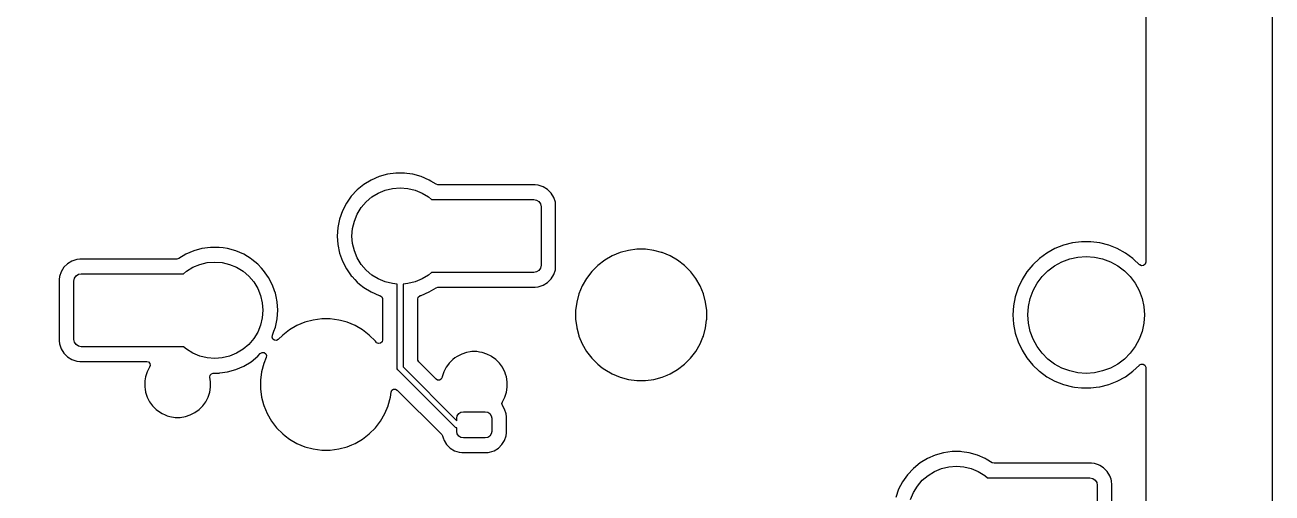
# Model space of a CAD drawing. Header units: millimetres. Extents: x 46 to 4458, y 59 to 1499.
# Drawn here: x 2064.42 to 2107.14, y 863.22 to 879.24 of the extents above; entities that cross this region are included whole.
import ezdxf

# ---------------------------------------------------------------- set-up
doc = ezdxf.new("R2010")
doc.units = ezdxf.units.MM
doc.layers.add('BLACK', color=7, linetype='Continuous')

msp = doc.modelspace()

# ---------------------------------------------------------------- linework, layer by layer
msp.add_lwpolyline([(1739.51188, 833.25441), (1638.06271, 833.5564), (1638.38771, 944.69762), (2107.13583, 944.69762), (2107.13583, 832.69492), (1950.85196, 832.69492)])
at = {"layer": 'BLACK', "linetype": 'Continuous'}
for p, q in [((2102.80762, 881.80429), (2102.80762, 871.11948)), ((2076.28144, 873.93075), (2076.03007, 873.77789)), ((2076.55127, 874.04795), (2076.28144, 873.93075)), ((2076.28144, 873.93075), (2076.28144, 873.93075)), ((2076.83456, 874.12733), (2076.55127, 874.04795)), ((2077.12602, 874.16739), (2076.83456, 874.12733)), ((2076.83456, 874.12733), (2076.83456, 874.12733)), ((2077.42022, 874.16739), (2077.12602, 874.16739)), ((2077.12602, 874.16739), (2077.12602, 874.16739)), ((2077.50474, 874.15577), (2077.42022, 874.16739)), ((2077.42022, 874.16739), (2077.42022, 874.16739)), ((2077.71167, 874.12733), (2077.50474, 874.15577)), ((2077.71168, 874.12733), (2077.71167, 874.12733)), ((2077.99496, 874.04795), (2077.71168, 874.12733)), ((2077.71168, 874.12733), (2077.71168, 874.12733)), ((2078.26479, 873.93075), (2077.99496, 874.04795)), ((2078.32577, 873.89367), (2078.26479, 873.93075)), ((2075.80186, 873.59223), (2075.60105, 873.37721)), ((2076.03007, 873.77789), (2075.80186, 873.59223)), ((2076.52404, 873.48705), (2076.76324, 873.58613)), ((2076.76324, 873.58613), (2077.015, 873.64657)), ((2077.015, 873.64657), (2077.27312, 873.66689)), ((2077.27312, 873.66689), (2077.53124, 873.64657)), ((2077.53124, 873.64657), (2077.783, 873.58613)), ((2077.783, 873.58613), (2078.0222, 873.48705)), ((2078.50375, 873.78544), (2078.32577, 873.89367)), ((2078.56818, 873.76739), (2078.50375, 873.78544)), ((2079.94599, 873.76739), (2078.56818, 873.76739)), ((2079.946, 873.76739), (2079.94599, 873.76739)), ((2081.89813, 873.76739), (2079.946, 873.76739)), ((2081.89814, 873.76739), (2081.89813, 873.76739)), ((2082.00091, 873.75689), (2081.89814, 873.76739)), ((2082.00092, 873.75689), (2082.00091, 873.75689)), ((2082.16745, 873.7017), (2082.00092, 873.75689)), ((2082.31678, 873.6096), (2082.16745, 873.7017)), ((2082.44083, 873.48554), (2082.31678, 873.6096)), ((2075.4314, 873.13687), (2075.29605, 872.87565)), ((2075.60105, 873.37721), (2075.4314, 873.13687)), ((2075.4314, 873.13687), (2075.4314, 873.13687)), ((2075.93824, 872.98673), (2076.10639, 873.18361)), ((2076.10639, 873.18361), (2076.30327, 873.35177)), ((2076.30327, 873.35177), (2076.52404, 873.48705)), ((2078.0222, 873.48705), (2078.24297, 873.35177)), ((2078.24297, 873.35177), (2078.34234, 873.26689)), ((2078.34234, 873.26689), (2079.89812, 873.26689)), ((2079.89812, 873.26689), (2081.84812, 873.26689)), ((2081.84812, 873.26689), (2081.94379, 873.24786)), ((2081.94379, 873.24786), (2082.0249, 873.19366)), ((2082.0249, 873.19366), (2082.07909, 873.11256)), ((2082.07909, 873.11256), (2082.09812, 873.01689)), ((2082.53293, 873.33622), (2082.44083, 873.48554)), ((2082.58812, 873.16969), (2082.53293, 873.33622)), ((2082.58812, 873.16968), (2082.58812, 873.16969)), ((2082.59147, 873.13687), (2082.58812, 873.16968)), ((2082.59862, 873.0669), (2082.59147, 873.13687)), ((2082.59862, 870.96688), (2082.59862, 873.0669)), ((2075.29605, 872.87565), (2075.19753, 872.59845)), ((2075.70388, 872.52677), (2075.80296, 872.76597)), ((2075.80296, 872.76597), (2075.93824, 872.98673)), ((2082.09812, 873.01689), (2082.09812, 871.01689)), ((2075.13767, 872.3104), (2075.11759, 872.01689)), ((2075.19752, 872.59843), (2075.13767, 872.3104)), ((2075.13767, 872.3104), (2075.13767, 872.3104)), ((2075.19753, 872.59845), (2075.19752, 872.59843)), ((2075.62312, 872.01689), (2075.64343, 872.275)), ((2075.64343, 872.275), (2075.70388, 872.52677)), ((2075.11759, 872.01689), (2075.13767, 871.72338)), ((2075.64343, 871.75877), (2075.62312, 872.01689)), ((2100.61079, 871.81864), (2100.29866, 871.77921)), ((2100.6108, 871.81864), (2100.61079, 871.81864)), ((2100.92544, 871.81864), (2100.6108, 871.81864)), ((2100.92545, 871.81864), (2100.92544, 871.81864)), ((2101.23758, 871.77921), (2100.92545, 871.81864)), ((2069.93144, 871.39075), (2069.69249, 871.24544)), ((2070.20127, 871.50795), (2069.93144, 871.39075)), ((2069.93144, 871.39075), (2069.93144, 871.39075)), ((2070.48456, 871.58733), (2070.20127, 871.50795)), ((2070.77602, 871.62739), (2070.48456, 871.58733)), ((2070.48456, 871.58733), (2070.48456, 871.58733)), ((2071.07022, 871.62739), (2070.77602, 871.62739)), ((2070.77602, 871.62739), (2070.77602, 871.62739)), ((2071.21595, 871.60736), (2071.07022, 871.62739)), ((2071.07022, 871.62739), (2071.07022, 871.62739)), ((2071.36167, 871.58733), (2071.21595, 871.60736)), ((2071.36168, 871.58733), (2071.36167, 871.58733)), ((2071.64496, 871.50795), (2071.36168, 871.58733)), ((2071.36168, 871.58733), (2071.36168, 871.58733)), ((2071.91479, 871.39075), (2071.64496, 871.50795)), ((2071.9148, 871.39075), (2071.91479, 871.39075)), ((2072.16616, 871.23789), (2071.9148, 871.39075)), ((2075.13767, 871.72338), (2075.13767, 871.72337)), ((2075.13767, 871.72337), (2075.19752, 871.43534)), ((2075.19752, 871.43534), (2075.19753, 871.43533)), ((2075.19753, 871.43533), (2075.29605, 871.15813)), ((2075.70388, 871.50701), (2075.64343, 871.75877)), ((2075.80296, 871.2678), (2075.70388, 871.50701)), ((2084.80512, 871.44799), (2084.53332, 871.3354)), ((2085.08932, 871.52414), (2084.80512, 871.44799)), ((2085.381, 871.56254), (2085.08932, 871.52414)), ((2085.38101, 871.56254), (2085.381, 871.56254)), ((2085.67523, 871.56254), (2085.38101, 871.56254)), ((2085.38101, 871.56254), (2085.38101, 871.56254)), ((2085.67524, 871.56254), (2085.67523, 871.56254)), ((2085.67523, 871.56254), (2085.67523, 871.56254)), ((2085.96692, 871.52414), (2085.67524, 871.56254)), ((2086.22358, 871.45536), (2085.96692, 871.52414)), ((2085.96692, 871.52414), (2085.96692, 871.52414)), ((2085.96692, 871.52414), (2085.96692, 871.52414)), ((2086.25111, 871.44799), (2086.22358, 871.45536)), ((2086.52291, 871.3354), (2086.25111, 871.44799)), ((2099.42562, 871.43355), (2099.1711, 871.24862)), ((2099.42564, 871.43355), (2099.42562, 871.43355)), ((2099.70136, 871.58514), (2099.42564, 871.43355)), ((2099.99389, 871.70096), (2099.70136, 871.58514)), ((2099.70136, 871.58514), (2099.70136, 871.58514)), ((2100.29864, 871.7792), (2099.99389, 871.70096)), ((2099.99389, 871.70096), (2099.99389, 871.70096)), ((2100.29866, 871.77921), (2100.29864, 871.7792)), ((2101.2376, 871.7792), (2101.23758, 871.77921)), ((2101.54234, 871.70096), (2101.2376, 871.7792)), ((2101.54235, 871.70096), (2101.54234, 871.70096)), ((2101.83488, 871.58514), (2101.54235, 871.70096)), ((2101.83488, 871.58513), (2101.83488, 871.58514)), ((2101.83488, 871.58514), (2101.83488, 871.58514)), ((2101.83489, 871.58513), (2101.83488, 871.58513)), ((2102.1106, 871.43355), (2101.83489, 871.58513)), ((2102.11061, 871.43355), (2102.1106, 871.43355)), ((2102.36514, 871.24862), (2102.11061, 871.43355)), ((2102.11061, 871.43355), (2102.11061, 871.43355)), ((2065.75541, 870.94555), (2065.66331, 870.79622)), ((2065.87946, 871.0696), (2065.75541, 870.94555)), ((2066.02878, 871.1617), (2065.87946, 871.0696)), ((2066.02879, 871.1617), (2066.02878, 871.1617)), ((2066.19532, 871.21689), (2066.02879, 871.1617)), ((2066.2981, 871.22739), (2066.19532, 871.21689)), ((2066.19532, 871.21689), (2066.19532, 871.21689)), ((2066.29812, 871.22739), (2066.2981, 871.22739)), ((2069.62806, 871.22739), (2066.29812, 871.22739)), ((2069.69249, 871.24544), (2069.62806, 871.22739)), ((2069.95327, 870.81177), (2070.17404, 870.94705)), ((2070.17404, 870.94705), (2070.41324, 871.04613)), ((2070.41324, 871.04613), (2070.665, 871.10657)), ((2070.665, 871.10657), (2070.92312, 871.12689)), ((2070.92312, 871.12689), (2071.18124, 871.10657)), ((2071.18124, 871.10657), (2071.433, 871.04613)), ((2071.433, 871.04613), (2071.6722, 870.94705)), ((2071.6722, 870.94705), (2071.89297, 870.81177)), ((2072.16617, 871.23789), (2072.16616, 871.23789)), ((2072.19522, 871.21425), (2072.16617, 871.23789)), ((2072.16617, 871.23789), (2072.16617, 871.23789)), ((2072.39438, 871.05223), (2072.19522, 871.21425)), ((2072.39438, 871.05222), (2072.39438, 871.05223)), ((2072.52072, 870.91695), (2072.39438, 871.05222)), ((2072.39438, 871.05222), (2072.39438, 871.05222)), ((2075.29605, 871.15813), (2075.4314, 870.89691)), ((2075.93824, 871.04704), (2075.80296, 871.2678)), ((2076.10639, 870.85016), (2075.93824, 871.04704)), ((2082.09812, 871.01689), (2082.07909, 870.92122)), ((2082.58812, 870.86409), (2082.59862, 870.96688)), ((2084.0451, 871.00918), (2083.83707, 870.80115)), ((2084.04511, 871.00919), (2084.0451, 871.00918)), ((2084.27851, 871.18829), (2084.04511, 871.00919)), ((2084.27853, 871.1883), (2084.27851, 871.18829)), ((2084.53331, 871.3354), (2084.27853, 871.1883)), ((2084.53332, 871.3354), (2084.53331, 871.3354)), ((2086.52293, 871.3354), (2086.52291, 871.3354)), ((2086.77771, 871.1883), (2086.52293, 871.3354)), ((2086.77772, 871.18829), (2086.77771, 871.1883)), ((2086.77771, 871.1883), (2086.77771, 871.1883)), ((2087.01113, 871.00919), (2086.77772, 871.18829)), ((2086.77772, 871.18829), (2086.77772, 871.18829)), ((2086.77772, 871.18829), (2086.77772, 871.18829)), ((2087.01114, 871.00918), (2087.01113, 871.00919)), ((2087.21916, 870.80115), (2087.01114, 871.00918)), ((2098.94173, 871.03323), (2098.74117, 870.7908)), ((2099.17109, 871.24861), (2098.94173, 871.03323)), ((2098.94173, 871.03323), (2098.94173, 871.03323)), ((2099.1711, 871.24862), (2099.17109, 871.24861)), ((2099.4584, 870.82964), (2099.68684, 871.00064)), ((2099.68684, 871.00064), (2099.93729, 871.1374)), ((2099.93729, 871.1374), (2100.20465, 871.23712)), ((2100.20465, 871.23712), (2100.48349, 871.29778)), ((2100.48349, 871.29778), (2100.76812, 871.31814)), ((2100.76812, 871.31814), (2101.05275, 871.29778)), ((2101.05275, 871.29778), (2101.33158, 871.23712)), ((2101.33158, 871.23712), (2101.59895, 871.1374)), ((2101.59895, 871.1374), (2101.8494, 871.00064)), ((2101.8494, 871.00064), (2102.07784, 870.82964)), ((2102.36515, 871.24862), (2102.36514, 871.24862)), ((2102.38776, 871.22739), (2102.36515, 871.24862)), ((2102.36515, 871.24862), (2102.36515, 871.24862)), ((2102.59735, 871.03056), (2102.38776, 871.22739)), ((2102.59738, 871.0306), (2102.59735, 871.03056)), ((2102.60242, 871.02577), (2102.59738, 871.0306)), ((2102.66597, 870.99674), (2102.60242, 871.02577)), ((2102.73513, 871.00669), (2102.66597, 870.99674)), ((2102.78793, 871.05244), (2102.73513, 871.00669)), ((2102.80762, 871.11948), (2102.78793, 871.05244)), ((2065.60812, 870.62968), (2065.59762, 870.5269)), ((2065.59762, 870.5269), (2065.59762, 868.42689)), ((2065.66151, 870.7908), (2065.60812, 870.62968)), ((2065.60812, 870.62968), (2065.60812, 870.62968)), ((2065.60812, 870.62968), (2065.60812, 870.62968)), ((2065.6633, 870.79622), (2065.66151, 870.7908)), ((2065.66331, 870.79622), (2065.6633, 870.79622)), ((2066.09812, 870.47689), (2066.11715, 870.57256)), ((2066.11715, 870.57256), (2066.17134, 870.65366)), ((2066.17134, 870.65366), (2066.25245, 870.70786)), ((2066.25245, 870.70786), (2066.34812, 870.72689)), ((2066.34812, 870.72689), (2068.39812, 870.72689)), ((2068.39812, 870.72689), (2069.85389, 870.72689)), ((2069.85389, 870.72689), (2069.95327, 870.81177)), ((2071.89297, 870.81177), (2072.08985, 870.64361)), ((2072.08985, 870.64361), (2072.258, 870.44673)), ((2072.59519, 870.83721), (2072.52072, 870.91695)), ((2072.76484, 870.59687), (2072.59519, 870.83721)), ((2072.76484, 870.59686), (2072.76484, 870.59687)), ((2072.76484, 870.59687), (2072.76484, 870.59687)), ((2072.90019, 870.33565), (2072.76484, 870.59686)), ((2075.4314, 870.89691), (2075.4314, 870.8969)), ((2075.4314, 870.8969), (2075.60105, 870.65656)), ((2075.60105, 870.65656), (2075.62689, 870.6289)), ((2075.62689, 870.6289), (2075.72379, 870.52515)), ((2075.72379, 870.52515), (2075.80186, 870.44155)), ((2076.30327, 870.68201), (2076.10639, 870.85016)), ((2076.52404, 870.54673), (2076.30327, 870.68201)), ((2076.76324, 870.44764), (2076.52404, 870.54673)), ((2078.0222, 870.54673), (2077.783, 870.44764)), ((2078.24297, 870.68201), (2078.0222, 870.54673)), ((2078.34234, 870.76689), (2078.24297, 870.68201)), ((2079.79812, 870.76689), (2078.34234, 870.76689)), ((2081.84812, 870.76689), (2079.79812, 870.76689)), ((2081.94379, 870.78592), (2081.84812, 870.76689)), ((2082.0249, 870.84011), (2081.94379, 870.78592)), ((2082.07909, 870.92122), (2082.0249, 870.84011)), ((2082.31678, 870.42418), (2082.44083, 870.54823)), ((2082.44083, 870.54823), (2082.53293, 870.69755)), ((2082.53293, 870.69755), (2082.58812, 870.86409)), ((2083.65796, 870.56773), (2083.51086, 870.31295)), ((2083.65797, 870.56774), (2083.65796, 870.56773)), ((2083.83707, 870.80115), (2083.65797, 870.56774)), ((2083.83707, 870.80115), (2083.83707, 870.80115)), ((2087.21917, 870.80115), (2087.21916, 870.80115)), ((2087.22711, 870.7908), (2087.21917, 870.80115)), ((2087.39827, 870.56773), (2087.22711, 870.7908)), ((2087.39828, 870.56773), (2087.39827, 870.56773)), ((2087.54538, 870.31295), (2087.39828, 870.56773)), ((2098.57258, 870.52514), (2098.43862, 870.24046)), ((2098.74117, 870.7908), (2098.57258, 870.52515)), ((2098.57258, 870.52515), (2098.57258, 870.52514)), ((2098.74117, 870.7908), (2098.74117, 870.7908)), ((2099.08561, 870.39942), (2099.25662, 870.62786)), ((2099.25662, 870.62786), (2099.4584, 870.82964)), ((2102.07784, 870.82964), (2102.27962, 870.62786)), ((2102.27962, 870.62786), (2102.45063, 870.39942)), ((2066.09812, 868.47689), (2066.09812, 870.47689)), ((2072.258, 870.44673), (2072.39328, 870.22597)), ((2072.39328, 870.22597), (2072.49236, 869.98677)), ((2072.96761, 870.14595), (2072.90019, 870.33565)), ((2072.99871, 870.05845), (2072.96761, 870.14595)), ((2075.80186, 870.44155), (2075.88485, 870.37403)), ((2075.88485, 870.37403), (2076.03007, 870.25589)), ((2076.03007, 870.25589), (2076.03007, 870.25589)), ((2076.03007, 870.25589), (2076.03007, 870.25589)), ((2076.03007, 870.25589), (2076.28144, 870.10303)), ((2076.28144, 870.10303), (2076.28144, 870.10303)), ((2076.28144, 870.10303), (2076.55128, 869.98582)), ((2077.015, 870.3872), (2076.76324, 870.44764)), ((2077.17381, 870.3747), (2077.015, 870.3872)), ((2077.17504, 867.47738), (2077.17381, 870.3747)), ((2077.53124, 870.3872), (2077.3719, 870.37466)), ((2077.3719, 870.37466), (2077.3731, 867.53567)), ((2077.783, 870.44764), (2077.53124, 870.3872)), ((2077.99496, 869.98582), (2078.26479, 870.10302)), ((2078.26479, 870.10302), (2078.2648, 870.10303)), ((2078.2648, 870.10303), (2078.50375, 870.24834)), ((2078.2648, 870.10303), (2078.2648, 870.10303)), ((2078.50375, 870.24834), (2078.56818, 870.26639)), ((2078.56818, 870.26639), (2079.7481, 870.26639)), ((2079.7481, 870.26639), (2079.74811, 870.26639)), ((2079.74811, 870.26639), (2081.89813, 870.26639)), ((2081.89813, 870.26639), (2082.00092, 870.27689)), ((2082.00092, 870.27689), (2082.16745, 870.33207)), ((2082.16745, 870.33207), (2082.31678, 870.42418)), ((2083.51085, 870.31293), (2083.39827, 870.04113)), ((2083.51086, 870.31295), (2083.51085, 870.31293)), ((2087.54538, 870.31293), (2087.54538, 870.31295)), ((2087.65766, 870.04187), (2087.54538, 870.31293)), ((2098.43862, 870.24045), (2098.34139, 869.94122)), ((2098.43862, 870.24046), (2098.43862, 870.24045)), ((2098.84913, 869.8816), (2098.94886, 870.14897)), ((2098.94886, 870.14897), (2099.08561, 870.39942)), ((2102.45063, 870.39942), (2102.58738, 870.14897)), ((2102.58738, 870.14897), (2102.68711, 869.8816)), ((2072.49236, 869.98677), (2072.55281, 869.735)), ((2072.55281, 869.735), (2072.57312, 869.47689)), ((2072.99871, 870.05843), (2072.99871, 870.05845)), ((2073.02136, 869.94945), (2072.99871, 870.05843)), ((2073.05857, 869.7704), (2073.02136, 869.94945)), ((2073.07864, 869.47689), (2073.05857, 869.7704)), ((2076.55128, 869.98582), (2076.58207, 869.97719)), ((2076.58207, 869.97719), (2076.64132, 869.94015)), ((2076.64132, 869.94015), (2076.67113, 869.87696)), ((2076.67113, 869.87696), (2076.67262, 869.85779)), ((2076.67262, 869.85779), (2076.67262, 868.46141)), ((2077.87362, 869.85779), (2077.8933, 869.92483)), ((2077.87362, 869.17104), (2077.87362, 869.85779)), ((2077.8933, 869.92483), (2077.94611, 869.97058)), ((2077.94611, 869.97058), (2077.96417, 869.97719)), ((2077.96417, 869.97719), (2077.99496, 869.98582)), ((2077.99496, 869.98582), (2077.99496, 869.98582)), ((2083.32212, 869.75693), (2083.28372, 869.46525)), ((2083.39827, 870.04113), (2083.32212, 869.75693)), ((2087.65797, 870.04112), (2087.65766, 870.04187)), ((2087.73412, 869.75694), (2087.65797, 870.04112)), ((2087.77252, 869.46524), (2087.73412, 869.75694)), ((2098.34139, 869.94122), (2098.28243, 869.63215)), ((2098.78848, 869.60277), (2098.84913, 869.8816)), ((2102.68711, 869.8816), (2102.74776, 869.60277)), ((2072.57312, 869.47689), (2072.55281, 869.21877)), ((2073.05857, 869.18338), (2073.07864, 869.47689)), ((2083.28372, 869.46525), (2083.28372, 869.46524)), ((2083.28372, 869.46524), (2083.28372, 869.17104)), ((2087.77252, 869.17104), (2087.77252, 869.46524)), ((2087.77252, 869.46524), (2087.77252, 869.46524)), ((2098.28243, 869.63214), (2098.26268, 869.31814)), ((2098.26268, 869.31814), (2098.26268, 869.31813)), ((2098.26268, 869.31813), (2098.28243, 869.00413)), ((2098.28243, 869.63215), (2098.28243, 869.63214)), ((2098.76812, 869.31814), (2098.78848, 869.60277)), ((2098.78848, 869.03351), (2098.76812, 869.31814)), ((2102.74776, 869.60277), (2102.76812, 869.31814)), ((2102.76812, 869.31814), (2102.74776, 869.03351)), ((2072.49236, 868.96701), (2072.39328, 868.7278)), ((2072.55281, 869.21877), (2072.49236, 868.96701)), ((2072.95063, 868.76005), (2072.99871, 868.89533)), ((2072.99871, 868.89534), (2073.04682, 869.12682)), ((2072.99871, 868.89533), (2072.99871, 868.89534)), ((2072.99871, 868.89534), (2072.99871, 868.89534)), ((2073.04682, 869.12682), (2073.05857, 869.18338)), ((2073.48351, 868.80704), (2073.25011, 868.62794)), ((2073.48353, 868.80705), (2073.48351, 868.80704)), ((2073.73831, 868.95415), (2073.48353, 868.80705)), ((2073.73832, 868.95415), (2073.73831, 868.95415)), ((2074.01012, 869.06674), (2073.73832, 868.95415)), ((2074.29432, 869.14289), (2074.01012, 869.06674)), ((2074.586, 869.18129), (2074.29432, 869.14289)), ((2074.58601, 869.18129), (2074.586, 869.18129)), ((2074.88023, 869.18129), (2074.58601, 869.18129)), ((2074.58601, 869.18129), (2074.58601, 869.18129)), ((2074.88024, 869.18129), (2074.88023, 869.18129)), ((2074.88023, 869.18129), (2074.88023, 869.18129)), ((2075.17192, 869.14289), (2074.88024, 869.18129)), ((2075.23187, 869.12682), (2075.17192, 869.14289)), ((2075.17192, 869.14289), (2075.17192, 869.14289)), ((2075.17192, 869.14289), (2075.17192, 869.14289)), ((2075.45611, 869.06674), (2075.23187, 869.12682)), ((2075.72791, 868.95415), (2075.45611, 869.06674)), ((2075.72793, 868.95415), (2075.72791, 868.95415)), ((2075.98271, 868.80705), (2075.72793, 868.95415)), ((2075.98272, 868.80704), (2075.98271, 868.80705)), ((2075.98271, 868.80705), (2075.98271, 868.80705)), ((2076.21613, 868.62794), (2075.98272, 868.80704)), ((2075.98272, 868.80704), (2075.98272, 868.80704)), ((2075.98272, 868.80704), (2075.98272, 868.80704)), ((2077.87362, 867.79698), (2077.87362, 869.17104)), ((2083.28372, 869.17104), (2083.28372, 869.17102)), ((2083.28372, 869.17102), (2083.3218, 868.88181)), ((2083.3218, 868.88181), (2083.32212, 868.87934)), ((2083.32212, 868.87934), (2083.39287, 868.61529)), ((2087.65797, 868.59515), (2087.73412, 868.87934)), ((2087.73412, 868.87934), (2087.76881, 869.14289)), ((2087.76881, 869.14289), (2087.77252, 869.17102)), ((2087.77252, 869.17102), (2087.77252, 869.17104)), ((2098.28243, 869.00413), (2098.28243, 869.00413)), ((2098.28243, 869.00413), (2098.34139, 868.69505)), ((2098.84913, 868.75467), (2098.78848, 869.03351)), ((2102.74776, 869.03351), (2102.68711, 868.75467)), ((2065.59762, 868.42689), (2065.59762, 868.42687)), ((2065.59762, 868.42687), (2065.60812, 868.32409)), ((2066.11715, 868.38122), (2066.09812, 868.47689)), ((2066.17134, 868.30011), (2066.11715, 868.38122)), ((2072.258, 868.50704), (2072.08985, 868.31016)), ((2072.39328, 868.7278), (2072.258, 868.50704)), ((2072.88901, 868.55704), (2072.89896, 868.61529)), ((2072.91343, 868.49158), (2072.88901, 868.55704)), ((2072.89896, 868.61529), (2072.90019, 868.61811)), ((2072.90019, 868.61812), (2072.90368, 868.62793)), ((2072.90019, 868.61811), (2072.90019, 868.61812)), ((2072.90368, 868.62793), (2072.95063, 868.76005)), ((2072.96936, 868.44971), (2072.91343, 868.49158)), ((2073.03905, 868.44472), (2072.96936, 868.44971)), ((2073.10038, 868.47821), (2073.03905, 868.44472)), ((2073.25011, 868.62794), (2073.10038, 868.47821)), ((2076.21614, 868.62793), (2076.21613, 868.62794)), ((2076.42416, 868.4199), (2076.21614, 868.62793)), ((2076.42417, 868.41989), (2076.42416, 868.4199)), ((2076.45024, 868.38592), (2076.42417, 868.41989)), ((2076.46742, 868.36769), (2076.45024, 868.38592)), ((2076.53097, 868.33867), (2076.46742, 868.36769)), ((2076.65293, 868.39437), (2076.60013, 868.34861)), ((2076.67262, 868.46141), (2076.65293, 868.39437)), ((2083.39287, 868.61529), (2083.39827, 868.59514)), ((2083.39827, 868.59514), (2083.51085, 868.32334)), ((2087.54569, 868.32409), (2087.64218, 868.55704)), ((2087.64218, 868.55704), (2087.65797, 868.59515)), ((2098.34139, 868.69505), (2098.43862, 868.39582)), ((2098.43862, 868.39582), (2098.43862, 868.39582)), ((2098.43862, 868.39582), (2098.57258, 868.11113)), ((2098.94886, 868.48731), (2098.84913, 868.75467)), ((2099.08561, 868.23686), (2098.94886, 868.48731)), ((2102.58738, 868.48731), (2102.45063, 868.23686)), ((2102.68711, 868.75467), (2102.58738, 868.48731)), ((2065.60812, 868.32409), (2065.60812, 868.32409)), ((2065.60812, 868.32409), (2065.639, 868.23091)), ((2065.639, 868.23091), (2065.66331, 868.15755)), ((2065.66331, 868.15755), (2065.75541, 868.00823)), ((2065.75541, 868.00823), (2065.87946, 867.88418)), ((2066.25245, 868.24592), (2066.17134, 868.30011)), ((2066.34812, 868.22689), (2066.25245, 868.24592)), ((2068.27312, 868.22689), (2066.34812, 868.22689)), ((2069.85389, 868.22689), (2068.27312, 868.22689)), ((2069.95327, 868.14201), (2069.85389, 868.22689)), ((2070.17404, 868.00673), (2069.95327, 868.14201)), ((2070.41324, 867.90764), (2070.17404, 868.00673)), ((2071.6722, 868.00673), (2071.433, 867.90764)), ((2071.89297, 868.14201), (2071.6722, 868.00673)), ((2072.08985, 868.31016), (2071.89297, 868.14201)), ((2072.39438, 867.90155), (2072.48261, 867.99602)), ((2072.48261, 867.99602), (2072.54275, 868.03158)), ((2072.54275, 868.03158), (2072.61257, 868.02898)), ((2072.61257, 868.02898), (2072.6699, 867.98904)), ((2072.6699, 867.98904), (2072.69654, 867.92445)), ((2076.60013, 868.34861), (2076.53097, 868.33867)), ((2079.38108, 867.97993), (2079.22323, 867.8995)), ((2079.54956, 868.03467), (2079.38108, 867.97993)), ((2079.38108, 867.97993), (2079.38108, 867.97993)), ((2079.67478, 868.05451), (2079.54956, 868.03467)), ((2079.72454, 868.06239), (2079.67478, 868.05451)), ((2079.9017, 868.06239), (2079.72454, 868.06239)), ((2079.98919, 868.04853), (2079.9017, 868.06239)), ((2080.07668, 868.03467), (2079.98919, 868.04853)), ((2080.24516, 867.97993), (2080.07668, 868.03467)), ((2080.38975, 867.90626), (2080.24516, 867.97993)), ((2080.24516, 867.97993), (2080.24516, 867.97993)), ((2083.51085, 868.32334), (2083.51086, 868.32333)), ((2083.51086, 868.32333), (2083.65796, 868.06855)), ((2083.65796, 868.06855), (2083.65797, 868.06853)), ((2083.65797, 868.06853), (2083.83707, 867.83513)), ((2087.21917, 867.83513), (2087.39827, 868.06854)), ((2087.39827, 868.06854), (2087.54538, 868.32333)), ((2087.54538, 868.32333), (2087.54569, 868.32409)), ((2098.57258, 868.11113), (2098.57258, 868.11113)), ((2098.57258, 868.11113), (2098.74117, 867.84548)), ((2099.25662, 868.00842), (2099.08561, 868.23686)), ((2099.4584, 867.80664), (2099.25662, 868.00842)), ((2102.27962, 868.00842), (2102.07784, 867.80664)), ((2102.45063, 868.23686), (2102.27962, 868.00842)), ((2065.87946, 867.88418), (2066.02879, 867.79207)), ((2066.02879, 867.79207), (2066.19532, 867.73689)), ((2066.19532, 867.73689), (2066.29811, 867.72639)), ((2066.29811, 867.72639), (2068.22524, 867.72639)), ((2068.22524, 867.72639), (2068.22525, 867.72639)), ((2068.22525, 867.72639), (2068.59217, 867.72639)), ((2068.59217, 867.72639), (2068.65921, 867.7067)), ((2068.69051, 867.52678), (2068.61008, 867.36893)), ((2068.65921, 867.7067), (2068.70496, 867.6539)), ((2068.69249, 867.52951), (2068.69051, 867.52678)), ((2068.7149, 867.58474), (2068.69249, 867.52951)), ((2068.70496, 867.6539), (2068.7149, 867.58474)), ((2070.665, 867.8472), (2070.41324, 867.90764)), ((2070.92312, 867.82689), (2070.665, 867.8472)), ((2071.18124, 867.8472), (2070.92312, 867.82689)), ((2071.433, 867.90764), (2071.18124, 867.8472)), ((2071.64496, 867.44582), (2071.9148, 867.56303)), ((2071.9148, 867.56303), (2072.16617, 867.71589)), ((2072.16617, 867.71589), (2072.39438, 867.90155)), ((2072.60327, 867.65988), (2072.52712, 867.37568)), ((2072.68779, 867.86393), (2072.60327, 867.65988)), ((2072.69654, 867.92445), (2072.68779, 867.86393)), ((2077.3731, 867.53567), (2079.21312, 865.69821)), ((2077.87645, 867.77063), (2077.87362, 867.79698)), ((2077.90994, 867.7093), (2077.87645, 867.77063)), ((2078.5027, 867.11654), (2077.90994, 867.7093)), ((2078.85051, 867.52678), (2078.77008, 867.36893)), ((2078.92338, 867.62709), (2078.85051, 867.52678)), ((2078.95464, 867.6701), (2078.92338, 867.62709)), ((2079.0799, 867.79537), (2078.95464, 867.6701)), ((2078.95464, 867.6701), (2078.95464, 867.6701)), ((2078.95464, 867.6701), (2078.95464, 867.6701)), ((2079.07991, 867.79537), (2079.0799, 867.79537)), ((2079.0799, 867.79537), (2079.0799, 867.79537)), ((2079.14887, 867.84548), (2079.07991, 867.79537)), ((2079.22323, 867.8995), (2079.14887, 867.84548)), ((2080.40301, 867.8995), (2080.38975, 867.90626)), ((2080.54633, 867.79537), (2080.40301, 867.8995)), ((2080.6716, 867.6701), (2080.54633, 867.79537)), ((2080.77573, 867.52678), (2080.6716, 867.6701)), ((2080.79222, 867.49442), (2080.77573, 867.52678)), ((2083.83707, 867.83513), (2083.83707, 867.83512)), ((2083.83707, 867.83512), (2084.0451, 867.62709)), ((2084.0451, 867.62709), (2084.04511, 867.62709)), ((2084.04511, 867.62709), (2084.19508, 867.51201)), ((2086.77772, 867.44798), (2087.01113, 867.62709)), ((2087.01113, 867.62709), (2087.21917, 867.83513)), ((2098.74117, 867.84548), (2098.74117, 867.84547)), ((2098.74117, 867.84547), (2098.94173, 867.60305)), ((2098.94173, 867.60305), (2098.94173, 867.60305)), ((2098.94173, 867.60305), (2098.94173, 867.60304)), ((2098.94173, 867.60304), (2099.1526, 867.40502)), ((2099.68684, 867.63563), (2099.4584, 867.80664)), ((2099.93729, 867.49887), (2099.68684, 867.63563)), ((2101.8494, 867.63563), (2101.59895, 867.49887)), ((2102.07784, 867.80664), (2101.8494, 867.63563)), ((2102.36515, 867.38766), (2102.59451, 867.60304)), ((2102.59451, 867.60305), (2102.59735, 867.60571)), ((2102.59451, 867.60304), (2102.59451, 867.60305)), ((2102.59735, 867.60571), (2102.59833, 867.60467)), ((2102.59833, 867.60467), (2102.65346, 867.63707)), ((2102.65346, 867.63707), (2102.72328, 867.63428)), ((2102.72328, 867.63428), (2102.7805, 867.59419)), ((2102.7805, 867.59419), (2102.80696, 867.52953)), ((2102.80696, 867.52953), (2102.80762, 867.51679)), ((2102.80762, 867.51679), (2102.80762, 847.30698)), ((2068.55533, 867.20044), (2068.53405, 867.06604)), ((2068.61008, 867.36893), (2068.55533, 867.20044)), ((2068.61008, 867.36893), (2068.61008, 867.36893)), ((2070.75367, 867.18299), (2070.76262, 867.25228)), ((2070.77862, 867.02547), (2070.75367, 867.18299)), ((2070.76262, 867.25228), (2070.80762, 867.30573)), ((2070.80762, 867.30573), (2070.87437, 867.32637)), ((2070.87437, 867.32637), (2070.87614, 867.32639)), ((2070.87614, 867.32639), (2071.07022, 867.32639)), ((2071.07022, 867.32639), (2071.10164, 867.33071)), ((2071.10164, 867.33071), (2071.36167, 867.36645)), ((2071.36167, 867.36645), (2071.64496, 867.44582)), ((2072.52712, 867.37568), (2072.48872, 867.084)), ((2077.18997, 867.44133), (2077.17504, 867.47738)), ((2077.20241, 867.42618), (2077.18997, 867.44133)), ((2079.15756, 865.47374), (2077.20241, 867.42618)), ((2078.55375, 867.08575), (2078.5027, 867.11654)), ((2078.68293, 867.12168), (2078.62361, 867.08475)), ((2078.71286, 867.18482), (2078.68293, 867.12168)), ((2078.71533, 867.20045), (2078.71286, 867.18482)), ((2078.77008, 867.36893), (2078.71533, 867.20045)), ((2078.77008, 867.36893), (2078.77008, 867.36893)), ((2080.85616, 867.36893), (2080.79222, 867.49442)), ((2080.88046, 867.29416), (2080.85616, 867.36893)), ((2080.85616, 867.36893), (2080.85616, 867.36893)), ((2080.91091, 867.20044), (2080.88046, 867.29416)), ((2080.93862, 867.02547), (2080.91091, 867.20044)), ((2084.19508, 867.51201), (2084.27852, 867.44798)), ((2084.27852, 867.44798), (2084.27853, 867.44798)), ((2084.27853, 867.44798), (2084.53331, 867.30088)), ((2084.53331, 867.30088), (2084.53332, 867.30087)), ((2084.53332, 867.30087), (2084.80512, 867.18829)), ((2084.80512, 867.18829), (2084.80513, 867.18829)), ((2084.80513, 867.18829), (2084.80513, 867.18829)), ((2084.80513, 867.18829), (2085.08932, 867.11214)), ((2085.08932, 867.11214), (2085.38101, 867.07374)), ((2085.67523, 867.07374), (2085.96692, 867.11214)), ((2085.96692, 867.11214), (2086.25111, 867.18829)), ((2086.25111, 867.18829), (2086.41366, 867.25562)), ((2086.41366, 867.25562), (2086.52291, 867.30087)), ((2086.52291, 867.30087), (2086.52292, 867.30087)), ((2086.52292, 867.30088), (2086.77772, 867.44798)), ((2086.52292, 867.30087), (2086.52292, 867.30088)), ((2099.1526, 867.40502), (2099.17109, 867.38766)), ((2099.17109, 867.38766), (2099.1711, 867.38765)), ((2099.1711, 867.38765), (2099.42562, 867.20273)), ((2099.42562, 867.20273), (2099.42563, 867.20273)), ((2099.42563, 867.20273), (2099.42564, 867.20272)), ((2099.42564, 867.20272), (2099.70135, 867.05114)), ((2100.20465, 867.39915), (2099.93729, 867.49887)), ((2100.48349, 867.33849), (2100.20465, 867.39915)), ((2100.76812, 867.31814), (2100.48349, 867.33849)), ((2101.05275, 867.33849), (2100.76812, 867.31814)), ((2101.33158, 867.39915), (2101.05275, 867.33849)), ((2101.59895, 867.49887), (2101.33158, 867.39915)), ((2101.83489, 867.05114), (2102.1106, 867.20272)), ((2102.1106, 867.20272), (2102.36515, 867.38766)), ((2068.53405, 867.06604), (2068.52762, 867.02547)), ((2068.52762, 867.02547), (2068.52762, 866.84831)), ((2068.52762, 866.84831), (2068.53868, 866.77847)), ((2068.53868, 866.77847), (2068.55533, 866.67333)), ((2068.55533, 866.67333), (2068.61008, 866.50485)), ((2070.69616, 866.50485), (2070.75091, 866.67333)), ((2070.75091, 866.67333), (2070.77862, 866.84831)), ((2070.77862, 866.84831), (2070.77862, 867.02547)), ((2072.48872, 867.084), (2072.48872, 867.08399)), ((2072.48872, 867.08399), (2072.48872, 866.78979)), ((2072.48872, 866.78979), (2072.48872, 866.78977)), ((2072.48872, 866.78977), (2072.52703, 866.49878)), ((2076.93912, 866.49809), (2076.96255, 866.6761)), ((2076.96255, 866.6761), (2076.99082, 866.74)), ((2076.99082, 866.74), (2077.04914, 866.77847)), ((2077.04914, 866.77847), (2077.11901, 866.7793)), ((2077.11901, 866.7793), (2077.17317, 866.7476)), ((2077.17317, 866.7476), (2078.69514, 865.22563)), ((2078.62361, 867.08475), (2078.55375, 867.08575)), ((2080.85616, 866.50485), (2080.91091, 866.67333)), ((2080.91091, 866.67333), (2080.93862, 866.84831)), ((2080.93862, 866.84831), (2080.93862, 867.02547)), ((2085.38101, 867.07374), (2085.38102, 867.07374)), ((2085.38102, 867.07374), (2085.67522, 867.07374)), ((2085.67522, 867.07374), (2085.67523, 867.07374)), ((2099.70135, 867.05114), (2099.70136, 867.05114)), ((2099.70136, 867.05114), (2099.70136, 867.05114)), ((2099.70136, 867.05114), (2099.70136, 867.05114)), ((2099.70136, 867.05114), (2099.99389, 866.93532)), ((2099.99389, 866.93532), (2099.99389, 866.93532)), ((2099.99389, 866.93532), (2100.29864, 866.85707)), ((2100.29864, 866.85707), (2100.29865, 866.85707)), ((2100.29865, 866.85707), (2100.36413, 866.8488)), ((2100.36413, 866.8488), (2100.61079, 866.81764)), ((2100.61079, 866.81764), (2100.6108, 866.81764)), ((2100.6108, 866.81764), (2100.6108, 866.81764)), ((2100.6108, 866.81764), (2100.6108, 866.81764)), ((2100.6108, 866.81764), (2100.92544, 866.81764)), ((2100.92544, 866.81764), (2100.92544, 866.81764)), ((2100.92544, 866.81764), (2100.92544, 866.81764)), ((2100.92544, 866.81764), (2100.92545, 866.81764)), ((2100.92545, 866.81764), (2101.11171, 866.84117)), ((2101.11171, 866.84117), (2101.23759, 866.85707)), ((2101.23759, 866.85707), (2101.54234, 866.93532)), ((2101.54234, 866.93532), (2101.54235, 866.93532)), ((2101.54235, 866.93532), (2101.83488, 867.05114)), ((2101.83488, 867.05114), (2101.83488, 867.05114)), ((2101.83488, 867.05114), (2101.83488, 867.05114)), ((2101.83488, 867.05114), (2101.83489, 867.05114)), ((2068.61008, 866.50485), (2068.61008, 866.50485)), ((2068.61008, 866.50485), (2068.68209, 866.36352)), ((2068.68209, 866.36352), (2068.69051, 866.347)), ((2068.69051, 866.347), (2068.79464, 866.20367)), ((2070.5116, 866.20367), (2070.61573, 866.347)), ((2070.61573, 866.347), (2070.69616, 866.50485)), ((2072.52703, 866.49878), (2072.52712, 866.49809)), ((2072.52712, 866.49809), (2072.59254, 866.25393)), ((2072.59254, 866.25393), (2072.60327, 866.21389)), ((2076.86297, 866.2139), (2076.93912, 866.49809)), ((2080.75557, 866.28138), (2080.77382, 866.34388)), ((2080.77401, 866.21399), (2080.75557, 866.28138)), ((2080.77382, 866.34388), (2080.77572, 866.34698)), ((2080.77572, 866.34698), (2080.77573, 866.347)), ((2080.77573, 866.347), (2080.85616, 866.50485)), ((2068.79464, 866.20367), (2068.91991, 866.0784)), ((2068.91991, 866.0784), (2069.06323, 865.97427)), ((2069.06323, 865.97427), (2069.1264, 865.94208)), ((2069.1264, 865.94208), (2069.22108, 865.89385)), ((2069.22108, 865.89385), (2069.22108, 865.89384)), ((2069.22108, 865.89384), (2069.2948, 865.86989)), ((2069.2948, 865.86989), (2069.38956, 865.8391)), ((2069.38956, 865.8391), (2069.56454, 865.81139)), ((2069.56454, 865.81139), (2069.56454, 865.81139)), ((2069.56454, 865.81139), (2069.7417, 865.81139)), ((2069.7417, 865.81139), (2069.91667, 865.8391)), ((2069.7417, 865.81139), (2069.7417, 865.81139)), ((2069.91667, 865.8391), (2070.08516, 865.89385)), ((2070.08516, 865.89385), (2070.24301, 865.97427)), ((2070.24301, 865.97427), (2070.38633, 866.0784)), ((2070.38633, 866.0784), (2070.5116, 866.20367)), ((2072.60327, 866.21389), (2072.71585, 865.94209)), ((2072.71585, 865.94209), (2072.71586, 865.94208)), ((2072.71586, 865.94208), (2072.86296, 865.6873)), ((2076.60327, 865.68729), (2076.75038, 865.94208)), ((2076.75038, 865.94208), (2076.7512, 865.94407)), ((2076.7512, 865.94407), (2076.85956, 866.20567)), ((2076.85956, 866.20567), (2076.86297, 866.2139)), ((2079.21312, 865.78189), (2079.23025, 865.86799)), ((2079.23025, 865.86799), (2079.27902, 865.94099)), ((2079.27902, 865.94099), (2079.35202, 865.98976)), ((2079.35202, 865.98976), (2079.43812, 866.00689)), ((2079.43812, 866.00689), (2080.18812, 866.00689)), ((2080.18812, 866.00689), (2080.27422, 865.98976)), ((2080.27422, 865.98976), (2080.34722, 865.94099)), ((2080.34722, 865.94099), (2080.39599, 865.86799)), ((2080.39599, 865.86799), (2080.41312, 865.78189)), ((2080.85012, 866.09059), (2080.77401, 866.21399)), ((2080.85012, 866.09058), (2080.85012, 866.09059)), ((2080.85012, 866.09059), (2080.85012, 866.09059)), ((2080.90347, 865.9296), (2080.85012, 866.09058)), ((2080.91362, 865.83023), (2080.90347, 865.9296)), ((2080.91362, 865.28354), (2080.91362, 865.83023)), ((2072.86296, 865.6873), (2072.86297, 865.68728)), ((2072.86297, 865.68728), (2073.04207, 865.45388)), ((2073.04207, 865.45388), (2073.04207, 865.45387)), ((2073.04207, 865.45387), (2073.2501, 865.24584)), ((2076.21613, 865.24584), (2076.42417, 865.45388)), ((2076.42417, 865.45388), (2076.60327, 865.68729)), ((2079.16812, 865.46937), (2079.15756, 865.47374)), ((2079.19361, 865.45881), (2079.16812, 865.46937)), ((2079.21312, 865.45689), (2079.19361, 865.45881)), ((2079.21312, 865.69821), (2079.21312, 865.78189)), ((2079.21312, 865.33189), (2079.21312, 865.45689)), ((2080.41312, 865.78189), (2080.41312, 865.33189)), ((2073.2501, 865.24584), (2073.25011, 865.24584)), ((2073.25011, 865.24584), (2073.33104, 865.18374)), ((2073.33104, 865.18374), (2073.48352, 865.06673)), ((2073.48352, 865.06673), (2073.48353, 865.06673)), ((2073.48353, 865.06673), (2073.73831, 864.91963)), ((2075.72792, 864.91963), (2075.98272, 865.06673)), ((2075.98272, 865.06673), (2076.21613, 865.24584)), ((2078.69514, 865.22563), (2078.72516, 865.17696)), ((2078.72516, 865.17696), (2078.74618, 865.11353)), ((2078.74618, 865.11353), (2078.77612, 865.02319)), ((2078.77612, 865.02319), (2078.77612, 865.02318)), ((2078.77612, 865.02318), (2078.86515, 864.87885)), ((2079.23025, 865.24578), (2079.21312, 865.33189)), ((2079.27902, 865.17279), (2079.23025, 865.24578)), ((2079.35202, 865.12401), (2079.27902, 865.17279)), ((2079.43812, 865.10689), (2079.35202, 865.12401)), ((2080.18812, 865.10689), (2079.43812, 865.10689)), ((2080.27422, 865.12401), (2080.18812, 865.10689)), ((2080.34722, 865.17279), (2080.27422, 865.12401)), ((2080.39599, 865.24578), (2080.34722, 865.17279)), ((2080.41312, 865.33189), (2080.39599, 865.24578)), ((2080.76109, 864.87884), (2080.85012, 865.02319)), ((2080.85012, 865.02319), (2080.90347, 865.18418)), ((2080.90347, 865.18418), (2080.91362, 865.28354)), ((2073.73831, 864.91963), (2073.73832, 864.91962)), ((2073.73832, 864.91962), (2074.01012, 864.80704)), ((2074.01012, 864.80704), (2074.01013, 864.80704)), ((2074.01013, 864.80704), (2074.01013, 864.80704)), ((2074.01013, 864.80704), (2074.29432, 864.73089)), ((2074.29432, 864.73089), (2074.58601, 864.69249)), ((2074.58601, 864.69249), (2074.58602, 864.69249)), ((2074.58602, 864.69249), (2074.88022, 864.69249)), ((2074.88022, 864.69249), (2074.88023, 864.69249)), ((2074.88023, 864.69249), (2075.17192, 864.73089)), ((2075.17192, 864.73089), (2075.45611, 864.80704)), ((2075.45611, 864.80704), (2075.61991, 864.87489)), ((2075.61991, 864.87489), (2075.72791, 864.91962)), ((2075.72791, 864.91962), (2075.72792, 864.91962)), ((2075.72792, 864.91962), (2075.72792, 864.91963)), ((2078.86515, 864.87885), (2078.86515, 864.87884)), ((2078.86515, 864.87884), (2078.98507, 864.75892)), ((2078.98507, 864.75892), (2078.98508, 864.75892)), ((2078.98508, 864.75892), (2079.12941, 864.66989)), ((2079.12941, 864.66989), (2079.12942, 864.66989)), ((2079.12942, 864.66989), (2079.12942, 864.66988)), ((2079.12942, 864.66988), (2079.29041, 864.61654)), ((2079.29041, 864.61654), (2079.38977, 864.60639)), ((2079.38977, 864.60639), (2080.23646, 864.60639)), ((2080.23646, 864.60639), (2080.23647, 864.60639)), ((2080.23647, 864.60639), (2080.29088, 864.61195)), ((2080.23647, 864.60639), (2080.23647, 864.60639)), ((2080.29088, 864.61195), (2080.33583, 864.61654)), ((2080.33583, 864.61654), (2080.49682, 864.66988)), ((2080.49682, 864.66988), (2080.64116, 864.75892)), ((2080.64116, 864.75892), (2080.76109, 864.87884)), ((2095.88456, 864.60233), (2095.60127, 864.52295)), ((2096.17602, 864.64239), (2095.88456, 864.60233)), ((2095.88456, 864.60233), (2095.88456, 864.60233)), ((2096.47022, 864.64239), (2096.17602, 864.64239)), ((2096.17602, 864.64239), (2096.17602, 864.64239)), ((2096.50789, 864.63721), (2096.47022, 864.64239)), ((2096.47022, 864.64239), (2096.47022, 864.64239)), ((2096.76167, 864.60233), (2096.50789, 864.63721)), ((2096.76168, 864.60233), (2096.76167, 864.60233)), ((2097.04496, 864.52295), (2096.76168, 864.60233)), ((2096.76168, 864.60233), (2096.76168, 864.60233)), ((2095.08007, 864.25289), (2094.85186, 864.06723)), ((2095.33144, 864.40575), (2095.08007, 864.25289)), ((2095.60127, 864.52295), (2095.33144, 864.40575)), ((2095.33144, 864.40575), (2095.33144, 864.40575)), ((2095.81324, 864.06113), (2096.065, 864.12157)), ((2096.065, 864.12157), (2096.32312, 864.14189)), ((2096.32312, 864.14189), (2096.58124, 864.12157)), ((2096.58124, 864.12157), (2096.833, 864.06113)), ((2097.31479, 864.40575), (2097.04496, 864.52295)), ((2097.34465, 864.3876), (2097.31479, 864.40575)), ((2097.55375, 864.26044), (2097.34465, 864.3876)), ((2097.61818, 864.24239), (2097.55375, 864.26044)), ((2098.99599, 864.24239), (2097.61818, 864.24239)), ((2098.996, 864.24239), (2098.99599, 864.24239)), ((2100.94813, 864.24239), (2098.996, 864.24239)), ((2100.94814, 864.24239), (2100.94813, 864.24239)), ((2101.05091, 864.23189), (2100.94814, 864.24239)), ((2101.05092, 864.23189), (2101.05091, 864.23189)), ((2101.18813, 864.18642), (2101.05092, 864.23189)), ((2101.21745, 864.1767), (2101.18813, 864.18642)), ((2101.21746, 864.1767), (2101.21745, 864.1767)), ((2101.23648, 864.16497), (2101.21746, 864.1767)), ((2101.36678, 864.0846), (2101.23648, 864.16497)), ((2094.65105, 863.85221), (2094.4814, 863.61187)), ((2094.85186, 864.06723), (2094.65105, 863.85221)), ((2095.15639, 863.65861), (2095.35327, 863.82677)), ((2095.35327, 863.82677), (2095.57404, 863.96205)), ((2095.57404, 863.96205), (2095.81324, 864.06113)), ((2096.833, 864.06113), (2097.0722, 863.96205)), ((2097.0722, 863.96205), (2097.29297, 863.82677)), ((2097.29297, 863.82677), (2097.39234, 863.74189)), ((2097.39234, 863.74189), (2098.94812, 863.74189)), ((2098.94812, 863.74189), (2100.89812, 863.74189)), ((2100.89812, 863.74189), (2100.99379, 863.72286)), ((2100.99379, 863.72286), (2101.0749, 863.66866)), ((2101.49083, 863.96054), (2101.36678, 864.0846)), ((2101.58293, 863.81122), (2101.49083, 863.96054)), ((2101.62111, 863.69602), (2101.58293, 863.81122)), ((2101.63812, 863.64469), (2101.62111, 863.69602)), ((2094.34605, 863.35065), (2094.24753, 863.07345)), ((2094.4814, 863.61187), (2094.34605, 863.35065)), ((2094.4814, 863.61187), (2094.4814, 863.61187)), ((2094.85296, 863.24097), (2094.98824, 863.46173)), ((2094.98824, 863.46173), (2095.15639, 863.65861)), ((2101.0749, 863.66866), (2101.12909, 863.58756)), ((2101.12909, 863.58756), (2101.14812, 863.49189)), ((2101.14812, 863.49189), (2101.14812, 861.49189)), ((2101.63812, 863.64468), (2101.63812, 863.64469)), ((2101.64147, 863.61187), (2101.63812, 863.64468)), ((2101.64862, 863.5419), (2101.64147, 863.61187)), ((2101.64862, 861.44188), (2101.64862, 863.5419)), ((2094.75388, 863.00177), (2094.85296, 863.24097))]:
    msp.add_line(p, q, dxfattribs=at)

doc.saveas('drawing.dxf')
